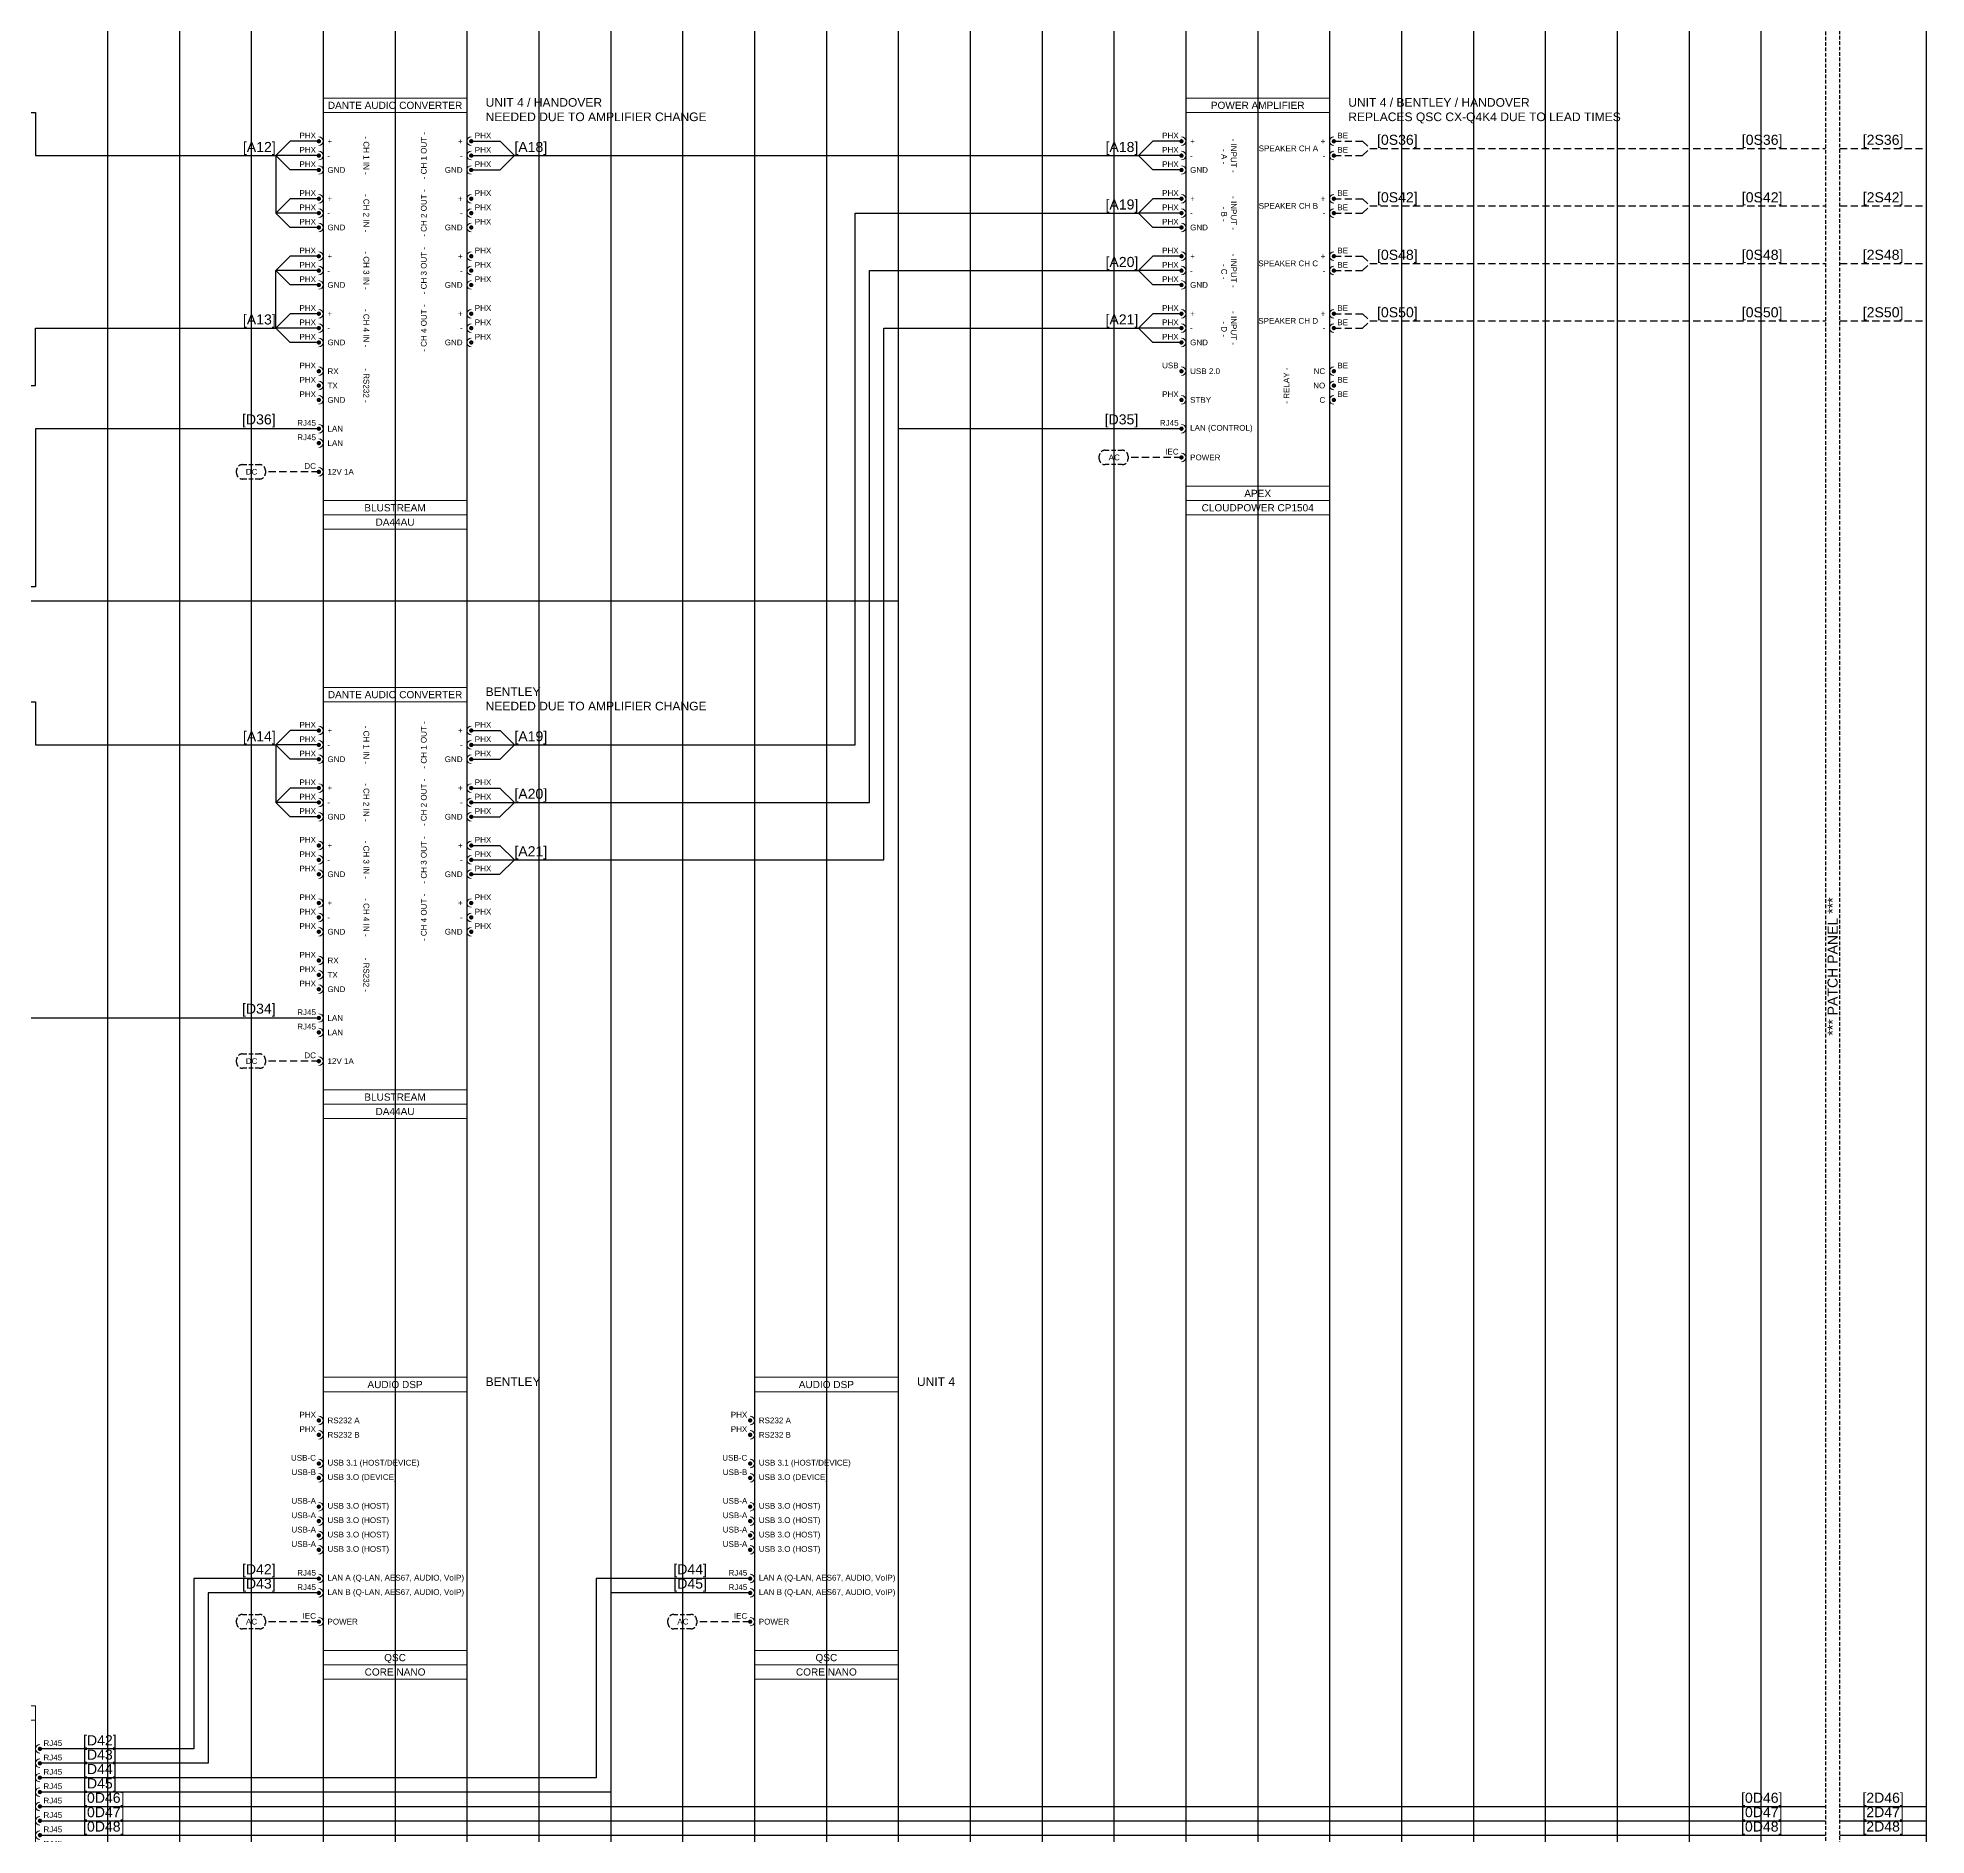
# Model space of a CAD drawing. Header units: millimetres. Extents: x -71336 to -35435, y -26189 to 22712.
# Drawn here: x -46099 to -45442, y -20855 to -20230 of the extents above; entities that cross this region are included whole.
import ezdxf
from ezdxf.enums import TextEntityAlignment as Align
from ezdxf.lldxf.tags import DXFTag

# ---------------------------------------------------------------- set-up
doc = ezdxf.new("R2010")
doc.units = ezdxf.units.MM
doc.linetypes.add('DASHED', pattern=[0.75, 0.5, -0.25])
doc.linetypes.add('DASHED2', pattern=[0.375, 0.25, -0.125])
for name, color, linetype in [('SC - 2 Core Speaker', 211, 'DASHED'), ('SC - 3 Core Flex', 7, 'DASHED'), ('SC - Cat - Green - Data', 84, 'Continuous'), ('SC - Cat - Green - Data - DANTE', 84, 'DANTE'), ('SC - Starquad', 4, 'Continuous'), ('SC - Text', 7, 'Continuous'), ('Text', 7, 'Continuous')]:
    doc.layers.add(name, color=color, linetype=linetype)
doc.layers.add('SC - Equipment', color=7, linetype='Continuous', lineweight=13)
doc.layers.add('SC - Xlines', color=252, linetype='Continuous', plot=False)
doc.styles.add('ARIAL', font='arial.ttf')
doc.styles.get("Standard").update_dxf_attribs({"font": 'arial.ttf', "height": 35})
tags = doc.linetypes.add('DANTE', pattern='A,3.745209,-0.071128,["DANTE",ARIAL,S=0.5,R=0,X=0,Y=-0.25],-2.454793,3.728871', length=10.000001).pattern_tags.tags
tags[6] = DXFTag(74, 10)

# ---------------------------------------------------------------- blocks, each defined once
blk = doc.blocks.new('QSC CORE NANO - SCHEMATIC')
at = {"layer": 'SC - Equipment'}
for p, q in [((-25, 0), (25, 0)), ((-25, -105), (-25, 0)), ((25, 0), (25, -105)), ((25, -5), (-25, -5)), ((25, -95), (-25, -95)), ((25, -95), (-25, -95)), ((25, -100), (-25, -100)), ((25, -100), (-25, -100)), ((25, -100), (-25, -100)), ((25, -105), (-25, -105))]:
    blk.add_line(p, q, dxfattribs=at)
at = {"layer": 'SC - Equipment', "const_width": 0.7}
for points in [[(-26.1, -15, 1), (-26.9, -15, 1)], [(-26.1, -20, 1), (-26.9, -20, 1)], [(-26.1, -30, 1), (-26.9, -30, 1)], [(-26.1, -35, 1), (-26.9, -35, 1)], [(-26.1, -45, 1), (-26.9, -45, 1)], [(-26.1, -50, 1), (-26.9, -50, 1)], [(-26.1, -55, 1), (-26.9, -55, 1)], [(-26.1, -60, 1), (-26.9, -60, 1)], [(-26.1, -70, 1), (-26.9, -70, 1)], [(-26.1, -75, 1), (-26.9, -75, 1)], [(-26.1, -85, 1), (-26.9, -85, 1)]]:
    blk.add_lwpolyline(points, format="xyb", close=True, dxfattribs=at)
at = {"layer": 'SC - Equipment'}
for centre in [(-26.5, -15), (-26.5, -20), (-26.5, -30), (-26.5, -35), (-26.5, -45), (-26.5, -50), (-26.5, -55), (-26.5, -60), (-26.5, -70), (-26.5, -75), (-26.5, -85)]:
    blk.add_arc(centre, 1.5, 270, 90, dxfattribs=at)
at = {"ltscale": 5}
for tag, p in [('DESCRIPTION', (0, -2.5)), ('MAKE', (0, -97.5)), ('MODEL', (0, -102.5))]:
    blk.add_attdef(tag, text='', height=2.5, dxfattribs=at).set_placement(p, align=Align.MIDDLE_CENTER)
at = {"ltscale": 5, "flags": 1}
for tag, p in [('ROOM_TYPE', (45, -5)), ('LOCATION', (45, -10)), ('RACK_EQUIPMENT_(Y/N)', (45, -15)), ('POE(WATT)', (45, -35)), ('IP_(Y/N)', (45, -30)), ('AMP(@240V)', (45, -40)), ('WATT', (45, -45)), ('WEIGHT(KG)', (45, -55)), ('BTU/H', (45, -50)), ('TRANSFORMER_TAPS', (45, -60))]:
    blk.add_attdef(tag, p, '', height=2.5, dxfattribs=at)
blk.add_attdef('BRACKET', text='', height=2.5, dxfattribs=at).set_placement((0, -92.5), align=Align.MIDDLE_CENTER)
at = {"layer": 'SC - Equipment', "ltscale": 5, "char_height": 2}
for s, insert, width, attachment_point in [('PHX', (-27.5, -13), 5.7736, 6), ('PHX', (-27.5, -18), 5.7736, 6), ('RS232 A', (-23.5, -15), 23.5, 4), ('RS232 B', (-23.5, -20), 23.5, 4), ('USB-C', (-27.5, -28), 5.7736, 6), ('USB-B', (-27.5, -33), 5.7736, 6), ('USB 3.1 (HOST/DEVICE)', (-23.5, -30), 32.2205, 4), ('USB 3.O (DEVICE)', (-23.5, -35), 32.2205, 4), ('USB-A', (-27.5, -43), 5.7736, 6), ('USB 3.O (HOST)', (-23.5, -45), 32.2205, 4), ('USB-A', (-27.5, -48), 5.7736, 6), ('USB-A', (-27.5, -53), 5.7736, 6), ('USB 3.O (HOST)', (-23.5, -50), 32.2205, 4), ('USB-A', (-27.5, -58), 5.7736, 6), ('USB 3.O (HOST)', (-23.5, -55), 32.2205, 4), ('USB 3.O (HOST)', (-23.5, -60), 32.2205, 4), ('RJ45', (-27.5, -68), 5.7736, 6), ('RJ45', (-27.5, -73), 5.7736, 6), ('LAN A (Q-LAN, AES67, AUDIO, VoIP)', (-23.5, -70), 47.6216, 4), ('LAN B (Q-LAN, AES67, AUDIO, VoIP)', (-23.5, -75), 58.4393, 4), ('IEC', (-27.5, -83), 5.7736, 6), ('POWER', (-23.5, -85), 23.5, 4)]:
    blk.add_mtext(s, dxfattribs=dict(at, insert=insert, width=width, attachment_point=attachment_point))
blk = doc.blocks.new('BLUSTREAM DA44AU - SCHEMATIC')
at = {"layer": 'SC - Equipment'}
for p, q in [((-25, 0), (25, 0)), ((-25, -150), (-25, 0)), ((25, 0), (25, -150)), ((25, -5), (-25, -5)), ((25, -140), (-25, -140)), ((25, -140), (-25, -140)), ((25, -145), (-25, -145)), ((25, -145), (-25, -145)), ((25, -145), (-25, -145)), ((25, -150), (-25, -150))]:
    blk.add_line(p, q, dxfattribs=at)
at = {"layer": 'SC - Equipment', "const_width": 0.7}
for points in [[(-26.1, -15, 1), (-26.9, -15, 1)], [(-26.1, -20, 1), (-26.9, -20, 1)], [(26.1, -15, -1), (26.9, -15, -1)], [(26.1, -20, -1), (26.9, -20, -1)], [(-26.1, -25, 1), (-26.9, -25, 1)], [(26.1, -25, -1), (26.9, -25, -1)], [(-26.1, -35, 1), (-26.9, -35, 1)], [(-26.1, -40, 1), (-26.9, -40, 1)], [(26.1, -35, -1), (26.9, -35, -1)], [(26.1, -40, -1), (26.9, -40, -1)], [(-26.1, -45, 1), (-26.9, -45, 1)], [(26.1, -45, -1), (26.9, -45, -1)], [(-26.1, -55, 1), (-26.9, -55, 1)], [(26.1, -55, -1), (26.9, -55, -1)], [(-26.1, -60, 1), (-26.9, -60, 1)], [(-26.1, -65, 1), (-26.9, -65, 1)], [(26.1, -60, -1), (26.9, -60, -1)], [(26.1, -65, -1), (26.9, -65, -1)], [(-26.1, -75, 1), (-26.9, -75, 1)], [(26.1, -75, -1), (26.9, -75, -1)], [(-26.1, -80, 1), (-26.9, -80, 1)], [(-26.1, -85, 1), (-26.9, -85, 1)], [(26.1, -80, -1), (26.9, -80, -1)], [(26.1, -85, -1), (26.9, -85, -1)], [(-26.1, -95, 1), (-26.9, -95, 1)], [(-26.1, -100, 1), (-26.9, -100, 1)], [(-26.1, -105, 1), (-26.9, -105, 1)], [(-26.1, -115, 1), (-26.9, -115, 1)], [(-26.1, -120, 1), (-26.9, -120, 1)], [(-26.1, -130, 1), (-26.9, -130, 1)]]:
    blk.add_lwpolyline(points, format="xyb", close=True, dxfattribs=at)
at = {"layer": 'SC - Equipment'}
for centre, start, end in [((-26.5, -15), 270, 90), ((-26.5, -20), 270, 90), ((26.5, -15), 90, 270), ((26.5, -20), 90, 270), ((-26.5, -25), 270, 90), ((26.5, -25), 90, 270), ((-26.5, -35), 270, 90), ((-26.5, -40), 270, 90), ((26.5, -35), 90, 270), ((26.5, -40), 90, 270), ((-26.5, -45), 270, 90), ((26.5, -45), 90, 270), ((-26.5, -55), 270, 90), ((-26.5, -60), 270, 90), ((26.5, -55), 90, 270), ((26.5, -60), 90, 270), ((-26.5, -65), 270, 90), ((26.5, -65), 90, 270), ((-26.5, -75), 270, 90), ((-26.5, -80), 270, 90), ((26.5, -75), 90, 270), ((26.5, -80), 90, 270), ((-26.5, -85), 270, 90), ((26.5, -85), 90, 270), ((-26.5, -95), 270, 90), ((-26.5, -100), 270, 90), ((-26.5, -105), 270, 90), ((-26.5, -115), 270, 90), ((-26.5, -120), 270, 90), ((-26.5, -130), 270, 90)]:
    blk.add_arc(centre, 1.5, start, end, dxfattribs=at)
at = {"ltscale": 5}
for tag, p in [('DESCRIPTION', (0, -2.5)), ('MAKE', (0, -142.5)), ('MODEL', (0, -147.5))]:
    blk.add_attdef(tag, text='', height=2.5, dxfattribs=at).set_placement(p, align=Align.MIDDLE_CENTER)
at = {"ltscale": 5, "flags": 1}
for tag, p in [('ROOM_TYPE', (45, -5)), ('LOCATION', (45, -10)), ('RACK_EQUIPMENT_(Y/N)', (45, -15)), ('POE(WATT)', (45, -35)), ('IP_(Y/N)', (45, -30)), ('AMP(@240V)', (45, -40)), ('WATT', (45, -45)), ('WEIGHT(KG)', (45, -55)), ('BTU/H', (45, -50)), ('TRANSFORMER_TAPS', (45, -60))]:
    blk.add_attdef(tag, p, '', height=2.5, dxfattribs=at)
blk.add_attdef('BRACKET', text='', height=2.5, dxfattribs=at).set_placement((0, -137.5), align=Align.MIDDLE_CENTER)
at = {"layer": 'SC - Equipment', "ltscale": 5, "char_height": 2}
for s, insert, width, attachment_point in [('PHX', (-27.5, -13), 5.7736, 6), ('PHX', (27.72, -13), 7.1748, 4), ('PHX', (-27.5, -18), 5.7736, 6), ('+', (-23.5, -15), 23.5, 4), ('+', (23.5, -15), 23.5, 6), ('PHX', (27.72, -18), 7.1748, 4), ('PHX', (-27.5, -23), 5.7736, 6), ('-', (-23.5, -20), 23.5, 4), ('GND', (-23.5, -25), 23.5, 4), ('GND', (23.5, -25), 23.5, 6), ('-', (23.5, -20), 23.5, 6), ('PHX', (27.72, -23), 7.1748, 4), ('PHX', (-27.5, -33), 5.7736, 6), ('PHX', (27.72, -33), 7.1748, 4), ('PHX', (-27.5, -38), 5.7736, 6), ('+', (-23.5, -35), 23.5, 4), ('+', (23.5, -35), 23.5, 6), ('PHX', (27.72, -38), 7.1748, 4), ('PHX', (-27.5, -43), 5.7736, 6), ('-', (-23.5, -40), 23.5, 4), ('GND', (-23.5, -45), 23.5, 4), ('GND', (23.5, -45), 23.5, 6), ('-', (23.5, -40), 23.5, 6), ('PHX', (27.72, -43), 7.1748, 4), ('PHX', (-27.5, -53), 5.7736, 6), ('PHX', (27.72, -53), 7.1748, 4), ('PHX', (-27.5, -58), 5.7736, 6), ('+', (-23.5, -55), 23.5, 4), ('+', (23.5, -55), 23.5, 6), ('PHX', (27.72, -58), 7.1748, 4), ('PHX', (-27.5, -63), 5.7736, 6), ('-', (-23.5, -60), 23.5, 4), ('GND', (-23.5, -65), 23.5, 4), ('GND', (23.5, -65), 23.5, 6), ('-', (23.5, -60), 23.5, 6), ('PHX', (27.72, -63), 7.1748, 4), ('PHX', (-27.5, -73), 5.7736, 6), ('PHX', (27.72, -73), 7.1748, 4), ('PHX', (-27.5, -78), 5.7736, 6), ('+', (-23.5, -75), 23.5, 4), ('+', (23.5, -75), 23.5, 6), ('PHX', (27.72, -78), 7.1748, 4), ('PHX', (-27.5, -83), 5.7736, 6), ('-', (-23.5, -80), 23.5, 4), ('GND', (-23.5, -85), 23.5, 4), ('GND', (23.5, -85), 23.5, 6), ('-', (23.5, -80), 23.5, 6), ('PHX', (27.72, -83), 7.1748, 4), ('PHX', (-27.5, -93), 5.7736, 6), ('PHX', (-27.5, -98), 5.7736, 6), ('RX', (-23.5, -95), 23.5, 4), ('PHX', (-27.5, -103), 5.7736, 6), ('TX', (-23.5, -100), 23.5, 4), ('GND', (-23.5, -105), 23.5, 4), ('RJ45', (-27.5, -113), 5.7736, 6), ('RJ45', (-27.5, -118), 5.7736, 6), ('LAN', (-23.5, -115), 47.6216, 4), ('LAN', (-23.5, -120), 47.6216, 4), ('DC', (-27.5, -128), 5.7736, 6), ('12V 1A', (-23.5, -130), 23.5, 4)]:
    blk.add_mtext(s, dxfattribs=dict(at, insert=insert, width=width, attachment_point=attachment_point))
at = {"layer": 'SC - Equipment', "ltscale": 5, "char_height": 2, "attachment_point": 5}
for s, insert, width, rotation in [('- CH 1 OUT -', (10, -20), 24.8632, 90), ('- CH 1 IN -', (-10, -19.99), 15.9114, 270), ('- CH 2 OUT -', (10, -40), 24.8632, 90), ('- CH 2 IN -', (-10, -39.99), 15.9114, 270), ('- CH 3 OUT -', (10, -60), 24.8632, 90), ('- CH 3 IN -', (-10, -59.99), 15.9114, 270), ('- CH 4 OUT -', (10, -80), 24.8632, 90), ('- CH 4 IN -', (-10, -79.99), 15.9114, 270), ('- RS232 -', (-10, -99.99), 15.9114, 270)]:
    blk.add_mtext(s, dxfattribs=dict(at, insert=insert, width=width, rotation=rotation))
blk = doc.blocks.new('APEX CLOUDPOWER CP1504 - SCHEMATIC')
at = {"layer": 'SC - Equipment'}
for p, q in [((-25, 0), (25, 0)), ((-25, -145), (-25, 0)), ((25, 0), (25, -145)), ((25, -5), (-25, -5)), ((25, -135), (-25, -135)), ((25, -135), (-25, -135)), ((25, -140), (-25, -140)), ((25, -140), (-25, -140)), ((25, -140), (-25, -140)), ((25, -145), (-25, -145))]:
    blk.add_line(p, q, dxfattribs=at)
at = {"layer": 'SC - Equipment', "const_width": 0.7}
for points in [[(-26.1, -15, 1), (-26.9, -15, 1)], [(-26.1, -20, 1), (-26.9, -20, 1)], [(26.1, -15, -1), (26.9, -15, -1)], [(26.1, -20, -1), (26.9, -20, -1)], [(-26.1, -25, 1), (-26.9, -25, 1)], [(-26.1, -35, 1), (-26.9, -35, 1)], [(-26.1, -40, 1), (-26.9, -40, 1)], [(26.1, -35, -1), (26.9, -35, -1)], [(26.1, -40, -1), (26.9, -40, -1)], [(-26.1, -45, 1), (-26.9, -45, 1)], [(-26.1, -55, 1), (-26.9, -55, 1)], [(26.1, -55, -1), (26.9, -55, -1)], [(-26.1, -60, 1), (-26.9, -60, 1)], [(-26.1, -65, 1), (-26.9, -65, 1)], [(26.1, -60, -1), (26.9, -60, -1)], [(-26.1, -75, 1), (-26.9, -75, 1)], [(26.1, -75, -1), (26.9, -75, -1)], [(-26.1, -80, 1), (-26.9, -80, 1)], [(-26.1, -85, 1), (-26.9, -85, 1)], [(26.1, -80, -1), (26.9, -80, -1)], [(-26.1, -95, 1), (-26.9, -95, 1)], [(26.1, -95, -1), (26.9, -95, -1)], [(-26.1, -105, 1), (-26.9, -105, 1)], [(26.1, -100, -1), (26.9, -100, -1)], [(26.1, -105, -1), (26.9, -105, -1)], [(-26.1, -115, 1), (-26.9, -115, 1)], [(-26.1, -125, 1), (-26.9, -125, 1)]]:
    blk.add_lwpolyline(points, format="xyb", close=True, dxfattribs=at)
at = {"layer": 'SC - Equipment'}
for centre, start, end in [((-26.5, -15), 270, 90), ((-26.5, -20), 270, 90), ((26.5, -15), 90, 270), ((26.5, -20), 90, 270), ((-26.5, -25), 270, 90), ((-26.5, -35), 270, 90), ((-26.5, -40), 270, 90), ((26.5, -35), 90, 270), ((26.5, -40), 90, 270), ((-26.5, -45), 270, 90), ((-26.5, -55), 270, 90), ((-26.5, -60), 270, 90), ((26.5, -55), 90, 270), ((26.5, -60), 90, 270), ((-26.5, -65), 270, 90), ((-26.5, -75), 270, 90), ((-26.5, -80), 270, 90), ((26.5, -75), 90, 270), ((26.5, -80), 90, 270), ((-26.5, -85), 270, 90), ((-26.5, -95), 270, 90), ((26.5, -95), 90, 270), ((26.5, -100), 90, 270), ((-26.5, -105), 270, 90), ((26.5, -105), 90, 270), ((-26.5, -115), 270, 90), ((-26.5, -125), 270, 90)]:
    blk.add_arc(centre, 1.5, start, end, dxfattribs=at)
at = {"ltscale": 5}
for tag, p in [('DESCRIPTION', (0, -2.5)), ('MAKE', (0, -137.5)), ('MODEL', (0, -142.5))]:
    blk.add_attdef(tag, text='', height=2.5, dxfattribs=at).set_placement(p, align=Align.MIDDLE_CENTER)
at = {"ltscale": 5, "flags": 1}
for tag, p in [('ROOM_TYPE', (45, -5)), ('LOCATION', (45, -10)), ('RACK_EQUIPMENT_(Y/N)', (45, -15)), ('POE(WATT)', (45, -35)), ('IP_(Y/N)', (45, -30)), ('AMP(@240V)', (45, -40)), ('WATT', (45, -45)), ('WEIGHT(KG)', (45, -55)), ('BTU/H', (45, -50)), ('TRANSFORMER_TAPS', (45, -60))]:
    blk.add_attdef(tag, p, '', height=2.5, dxfattribs=at)
blk.add_attdef('BRACKET', text='', height=2.5, dxfattribs=at).set_placement((0, -132.5), align=Align.MIDDLE_CENTER)
at = {"layer": 'SC - Equipment', "ltscale": 5, "char_height": 2}
for s, insert, width, attachment_point in [('PHX', (-27.5, -13), 5.7736, 6), ('BE', (27.7, -13), 3.7458, 4), ('PHX', (-27.5, -18), 5.7736, 6), ('+', (-23.5, -15), 23.5, 4), ('SPEAKER CH A', (21, -17.5), 23.5, 6), ('+', (23.5, -15), 23.5, 6), ('BE', (27.7, -18), 3.7458, 4), ('PHX', (-27.5, -23), 5.7736, 6), ('-', (-23.5, -20), 23.5, 4), ('GND', (-23.5, -25), 23.5, 4), ('-', (23.5, -20), 23.5, 6), ('PHX', (-27.5, -33), 5.7736, 6), ('BE', (27.7, -33), 3.7458, 4), ('PHX', (-27.5, -38), 5.7736, 6), ('+', (-23.5, -35), 23.5, 4), ('SPEAKER CH B', (21, -37.5), 23.5, 6), ('+', (23.5, -35), 23.5, 6), ('BE', (27.7, -38), 3.7458, 4), ('PHX', (-27.5, -43), 5.7736, 6), ('-', (-23.5, -40), 23.5, 4), ('GND', (-23.5, -45), 23.5, 4), ('-', (23.5, -40), 23.5, 6), ('PHX', (-27.5, -53), 5.7736, 6), ('BE', (27.7, -53), 3.7458, 4), ('PHX', (-27.5, -58), 5.7736, 6), ('+', (-23.5, -55), 23.5, 4), ('SPEAKER CH C', (21, -57.5), 23.5, 6), ('+', (23.5, -55), 23.5, 6), ('BE', (27.7, -58), 3.7458, 4), ('PHX', (-27.5, -63), 5.7736, 6), ('-', (-23.5, -60), 23.5, 4), ('GND', (-23.5, -65), 23.5, 4), ('-', (23.5, -60), 23.5, 6), ('PHX', (-27.5, -73), 5.7736, 6), ('BE', (27.7, -73), 3.7458, 4), ('PHX', (-27.5, -78), 5.7736, 6), ('+', (-23.5, -75), 23.5, 4), ('SPEAKER CH D', (21, -77.5), 23.5, 6), ('+', (23.5, -75), 23.5, 6), ('BE', (27.7, -78), 3.7458, 4), ('PHX', (-27.5, -83), 5.7736, 6), ('-', (-23.5, -80), 23.5, 4), ('GND', (-23.5, -85), 23.5, 4), ('-', (23.5, -80), 23.5, 6), ('USB', (-27.5, -93), 5.7736, 6), ('USB 2.0', (-23.5, -95), 23.5, 4), ('NC', (23.5, -95), 23.5, 6), ('BE', (27.7, -93), 3.7458, 4), ('BE', (27.7, -98), 3.7458, 4), ('PHX', (-27.5, -103), 5.7736, 6), ('STBY', (-23.5, -105), 23.5, 4), ('NO', (23.5, -100), 23.5, 6), ('C', (23.5, -105), 23.5, 6), ('BE', (27.7, -103), 3.7458, 4), ('RJ45', (-27.5, -113), 5.7736, 6), ('LAN (CONTROL)', (-23.5, -115), 23.5, 4), ('IEC', (-27.5, -123), 5.7736, 6), ('POWER', (-23.5, -125), 23.5, 4)]:
    blk.add_mtext(s, dxfattribs=dict(at, insert=insert, width=width, attachment_point=attachment_point))
at = {"layer": 'SC - Equipment', "ltscale": 5, "char_height": 2, "width": 24.882, "attachment_point": 5}
for s, insert, rotation in [('- INPUT -\\P - A -', (-10, -19.99), 270), ('- INPUT -\\P - B -', (-10, -39.99), 270), ('- INPUT -\\P - C -', (-10, -59.99), 270), ('- INPUT -\\P - D -', (-10, -79.99), 270), ('- RELAY -', (10, -100), 90)]:
    blk.add_mtext(s, dxfattribs=dict(at, insert=insert, rotation=rotation))
blk = doc.blocks.new('NETGEAR GSM4230P - SCHEMATIC')
at = {"layer": 'SC - Equipment'}
for p, q in [((-25, 0), (25, 0)), ((-25, -165), (-25, 0)), ((25, 0), (25, -165)), ((25, -5), (-25, -5)), ((25, -155), (-25, -155)), ((25, -155), (-25, -155)), ((25, -160), (-25, -160)), ((25, -160), (-25, -160)), ((25, -160), (-25, -160)), ((25, -165), (-25, -165))]:
    blk.add_line(p, q, dxfattribs=at)
at = {"layer": 'SC - Equipment', "const_width": 0.7}
for points in [[(-26.1, -15, 1), (-26.9, -15, 1)], [(-26.1, -20, 1), (-26.9, -20, 1)], [(26.1, -15, -1), (26.9, -15, -1)], [(26.1, -20, -1), (26.9, -20, -1)], [(-26.1, -25, 1), (-26.9, -25, 1)], [(26.1, -25, -1), (26.9, -25, -1)], [(-26.1, -30, 1), (-26.9, -30, 1)], [(26.1, -30, -1), (26.9, -30, -1)], [(-26.1, -35, 1), (-26.9, -35, 1)], [(-26.1, -40, 1), (-26.9, -40, 1)], [(26.1, -35, -1), (26.9, -35, -1)], [(26.1, -40, -1), (26.9, -40, -1)], [(-26.1, -45, 1), (-26.9, -45, 1)], [(26.1, -45, -1), (26.9, -45, -1)], [(-26.1, -50, 1), (-26.9, -50, 1)], [(26.1, -50, -1), (26.9, -50, -1)], [(-26.1, -55, 1), (-26.9, -55, 1)], [(26.1, -55, -1), (26.9, -55, -1)], [(-26.1, -60, 1), (-26.9, -60, 1)], [(-26.1, -65, 1), (-26.9, -65, 1)], [(26.1, -60, -1), (26.9, -60, -1)], [(26.1, -65, -1), (26.9, -65, -1)], [(-26.1, -70, 1), (-26.9, -70, 1)], [(26.1, -70, -1), (26.9, -70, -1)], [(26.1, -75, -1), (26.9, -75, -1)], [(-26.1, -85, 1), (-26.9, -85, 1)], [(26.1, -80, -1), (26.9, -80, -1)], [(-26.1, -90, 1), (-26.9, -90, 1)], [(-26.1, -95, 1), (-26.9, -95, 1)], [(-26.1, -100, 1), (-26.9, -100, 1)], [(-26.1, -110, 1), (-26.9, -110, 1)], [(-26.1, -115, 1), (-26.9, -115, 1)], [(-26.1, -125, 1), (-26.9, -125, 1)], [(-26.1, -130, 1), (-26.9, -130, 1)], [(-26.1, -135, 1), (-26.9, -135, 1)], [(-26.1, -145, 1), (-26.9, -145, 1)]]:
    blk.add_lwpolyline(points, format="xyb", close=True, dxfattribs=at)
at = {"layer": 'SC - Equipment'}
for centre, start, end in [((-26.5, -15), 270, 90), ((-26.5, -20), 270, 90), ((26.5, -15), 90, 270), ((26.5, -20), 90, 270), ((-26.5, -25), 270, 90), ((26.5, -25), 90, 270), ((-26.5, -30), 270, 90), ((26.5, -30), 90, 270), ((-26.5, -35), 270, 90), ((-26.5, -40), 270, 90), ((26.5, -35), 90, 270), ((26.5, -40), 90, 270), ((-26.5, -45), 270, 90), ((26.5, -45), 90, 270), ((-26.5, -50), 270, 90), ((26.5, -50), 90, 270), ((-26.5, -55), 270, 90), ((-26.5, -60), 270, 90), ((26.5, -55), 90, 270), ((26.5, -60), 90, 270), ((-26.5, -65), 270, 90), ((26.5, -65), 90, 270), ((-26.5, -70), 270, 90), ((26.5, -70), 90, 270), ((26.5, -75), 90, 270), ((26.5, -80), 90, 270), ((-26.5, -85), 270, 90), ((-26.5, -90), 270, 90), ((-26.5, -95), 270, 90), ((-26.5, -100), 270, 90), ((-26.5, -110), 270, 90), ((-26.5, -115), 270, 90), ((-26.5, -125), 270, 90), ((-26.5, -130), 270, 90), ((-26.5, -135), 270, 90), ((-26.5, -145), 270, 90)]:
    blk.add_arc(centre, 1.5, start, end, dxfattribs=at)
at = {"ltscale": 5}
for tag, p in [('DESCRIPTION', (0, -2.5)), ('MAKE', (0, -157.5)), ('MODEL', (0, -162.5))]:
    blk.add_attdef(tag, text='', height=2.5, dxfattribs=at).set_placement(p, align=Align.MIDDLE_CENTER)
at = {"ltscale": 5, "flags": 1}
for tag, p in [('ROOM_TYPE', (45, -5)), ('LOCATION', (45, -10)), ('RACK_EQUIPMENT_(Y/N)', (45, -15)), ('POE(WATT)', (45, -35)), ('IP_(Y/N)', (45, -30)), ('AMP(@240V)', (45, -40)), ('WATT', (45, -45)), ('WEIGHT(KG)', (45, -55)), ('BTU/H', (45, -50)), ('TRANSFORMER_TAPS', (45, -60))]:
    blk.add_attdef(tag, p, '', height=2.5, dxfattribs=at)
blk.add_attdef('BRACKET', text='', height=2.5, dxfattribs=at).set_placement((0, -152.5), align=Align.MIDDLE_CENTER)
at = {"layer": 'SC - Equipment', "ltscale": 5, "char_height": 2}
for s, insert, width, attachment_point in [('RJ45', (-27.5, -13), 5.7736, 6), ('RJ45', (27.72, -13), 7.1748, 4), ('RJ45', (-27.5, -18), 5.7736, 6), ('PORT 1(POE+)', (-23.5, -15), 23.5, 4), ('PORT 2(POE+)', (-23.5, -20), 23.5, 4), ('PORT 13(POE+)', (23.5, -15), 23.5, 6), ('PORT 14(POE+)', (23.5, -20), 23.5, 6), ('RJ45', (27.72, -18), 7.1748, 4), ('RJ45', (-27.5, -23), 5.7736, 6), ('PORT 3(POE+)', (-23.5, -25), 23.5, 4), ('PORT 15(POE+)', (23.5, -25), 23.5, 6), ('RJ45', (27.72, -23), 7.1748, 4), ('RJ45', (-27.5, -28), 5.7736, 6), ('RJ45', (-27.5, -33), 5.7736, 6), ('PORT 4(POE+)', (-23.5, -30), 23.5, 4), ('PORT 16(POE+)', (23.5, -30), 23.5, 6), ('RJ45', (27.72, -28), 7.1748, 4), ('RJ45', (27.72, -33), 7.1748, 4), ('RJ45', (-27.5, -38), 5.7736, 6), ('PORT 5(POE+)', (-23.5, -35), 23.5, 4), ('PORT 6(POE+)', (-23.5, -40), 23.5, 4), ('PORT 17(POE+)', (23.5, -35), 23.5, 6), ('PORT 18(POE+)', (23.5, -40), 23.5, 6), ('RJ45', (27.72, -38), 7.1748, 4), ('RJ45', (-27.5, -43), 5.7736, 6), ('PORT 7(POE+)', (-23.5, -45), 23.5, 4), ('PORT 19(POE+)', (23.5, -45), 23.5, 6), ('RJ45', (27.72, -43), 7.1748, 4), ('RJ45', (-27.5, -48), 5.7736, 6), ('RJ45', (-27.5, -53), 5.7736, 6), ('PORT 8(POE+)', (-23.5, -50), 23.5, 4), ('PORT 20(POE+)', (23.5, -50), 23.5, 6), ('RJ45', (27.72, -48), 7.1748, 4), ('RJ45', (27.72, -53), 7.1748, 4), ('RJ45', (-27.5, -58), 5.7736, 6), ('PORT 9(POE+)', (-23.5, -55), 23.5, 4), ('PORT 10(POE+)', (-23.5, -60), 23.5, 4), ('PORT 21(POE+)', (23.5, -55), 23.5, 6), ('PORT 22(POE+)', (23.5, -60), 23.5, 6), ('RJ45', (27.72, -58), 7.1748, 4), ('RJ45', (-27.5, -63), 5.7736, 6), ('PORT 11(POE+)', (-23.5, -65), 23.5, 4), ('PORT 23(POE+)', (23.5, -65), 23.5, 6), ('RJ45', (27.72, -63), 7.1748, 4), ('RJ45', (-27.5, -68), 5.7736, 6), ('PORT 12(POE+)', (-23.5, -70), 23.5, 4), ('PORT 24(POE+)', (23.5, -70), 23.5, 6), ('RJ45', (27.72, -68), 7.1748, 4), ('RJ45', (27.72, -73), 7.1748, 4), ('PORT 25', (23.5, -75), 23.5, 6), ('RJ45', (27.72, -78), 7.1748, 4), ('SFP', (-27.5, -83), 5.7736, 6), ('PORT 27', (-23.5, -85), 23.5, 4), ('PORT 26', (23.5, -80), 23.5, 6), ('SFP', (-27.5, -88), 5.7736, 6), ('PORT 28', (-23.5, -90), 23.5, 4), ('SFP', (-27.5, -93), 5.7736, 6), ('SFP', (-27.5, -98), 5.7736, 6), ('PORT 29', (-23.5, -95), 23.5, 4), ('PORT 30', (-23.5, -100), 23.5, 4), ('RJ45', (-27.5, -108), 5.7736, 6), ('CONTROL', (-23.5, -110), 23.5, 4), ('RJ45', (-27.5, -113), 5.7736, 6), ('COM', (-23.5, -115), 23.5, 4), ('USB-A', (-27.5, -123), 5.7736, 6), ('USB(FRONT)', (-23.5, -125), 23.5, 4), ('USB-C', (-27.5, -128), 5.7736, 6), ('USB(FRONT)', (-23.5, -130), 23.5, 4), ('USB-C', (-27.5, -133), 5.7736, 6), ('USB(REAR)', (-23.5, -135), 23.5, 4), ('IEC', (-27.5, -143), 5.7736, 6), ('POWER', (-23.5, -145), 23.5, 4)]:
    blk.add_mtext(s, dxfattribs=dict(at, insert=insert, width=width, attachment_point=attachment_point))

msp = doc.modelspace()

# ---------------------------------------------------------------- linework, layer by layer
at = {"linetype": 'DASHED2', "ltscale": 5}
msp.add_lwpolyline([(-45472.113, -21248.551), (-45472.113, -19854.507), (-45477.113, -19854.507), (-45477.113, -21248.551), (-45472.113, -21248.551)], dxfattribs=at)
at = {"layer": 'SC - 2 Core Speaker', "color": 1, "ltscale": 5}
for points in [[(-45648.113, -20265.819), (-45638.113, -20265.819), (-45635.613, -20268.319)], [(-45648.113, -20285.819), (-45638.113, -20285.819), (-45635.613, -20288.319)], [(-45648.113, -20305.819), (-45638.113, -20305.819), (-45635.613, -20308.319)], [(-45648.113, -20325.819), (-45638.113, -20325.819), (-45635.613, -20328.319)]]:
    msp.add_lwpolyline(points, dxfattribs=at)
at = {"layer": 'SC - 2 Core Speaker', "color": 7, "ltscale": 5}
for points in [[(-45648.113, -20270.819), (-45638.113, -20270.819), (-45635.613, -20268.319)], [(-45648.113, -20290.819), (-45638.113, -20290.819), (-45635.613, -20288.319)], [(-45648.113, -20310.819), (-45638.113, -20310.819), (-45635.613, -20308.319)], [(-45648.113, -20330.819), (-45638.113, -20330.819), (-45635.613, -20328.319)]]:
    msp.add_lwpolyline(points, dxfattribs=at)
at = {"layer": 'SC - 2 Core Speaker', "ltscale": 5}
for points in [[(-45635.613, -20268.319), (-45477.113, -20268.319)], [(-45472.113, -20268.319), (-45442.116, -20268.319)], [(-45635.613, -20288.319), (-45477.113, -20288.319)], [(-45472.113, -20288.319), (-45442.113, -20288.319)], [(-45635.613, -20308.319), (-45477.113, -20308.319)], [(-45472.113, -20308.319), (-45442.113, -20308.319)], [(-45635.613, -20328.319), (-45477.113, -20328.319)], [(-45472.113, -20328.319), (-45442.113, -20328.319)]]:
    msp.add_lwpolyline(points, dxfattribs=at)
at = {"layer": 'SC - 3 Core Flex', "ltscale": 3}
for points in [[(-46027.711, -20378.319), (-46021.711, -20378.319, -0.4142136), (-46019.711, -20380.319), (-46019.711, -20381.319, -0.4142136), (-46021.711, -20383.319), (-46027.711, -20383.319, -0.4142136), (-46029.711, -20381.319), (-46029.711, -20380.319, -0.4142136)], [(-45727.711, -20373.319), (-45721.711, -20373.319, -0.4142136), (-45719.711, -20375.319), (-45719.711, -20376.319, -0.4142136), (-45721.711, -20378.319), (-45727.711, -20378.319, -0.4142136), (-45729.711, -20376.319), (-45729.711, -20375.319, -0.4142136)], [(-46027.711, -20583.319), (-46021.711, -20583.319, -0.4142136), (-46019.711, -20585.319), (-46019.711, -20586.319, -0.4142136), (-46021.711, -20588.319), (-46027.711, -20588.319, -0.4142136), (-46029.711, -20586.319), (-46029.711, -20585.319, -0.4142136)], [(-46027.711, -20778.319), (-46021.711, -20778.319, -0.4142136), (-46019.711, -20780.319), (-46019.711, -20781.319, -0.4142136), (-46021.711, -20783.319), (-46027.711, -20783.319, -0.4142136), (-46029.711, -20781.319), (-46029.711, -20780.319, -0.4142136)], [(-45877.711, -20778.319), (-45871.711, -20778.319, -0.4142136), (-45869.711, -20780.319), (-45869.711, -20781.319, -0.4142136), (-45871.711, -20783.319), (-45877.711, -20783.319, -0.4142136), (-45879.711, -20781.319), (-45879.711, -20780.319, -0.4142136)]]:
    msp.add_lwpolyline(points, format="xyb", close=True, dxfattribs=at)
at = {"layer": 'SC - 3 Core Flex', "ltscale": 5}
for points in [[(-45701.113, -20375.819), (-45719.711, -20375.819)], [(-46001.113, -20380.819), (-46019.711, -20380.819)], [(-46001.113, -20585.819), (-46019.711, -20585.819)], [(-46001.113, -20780.819), (-46019.711, -20780.819)], [(-45851.113, -20780.819), (-45869.711, -20780.819)]]:
    msp.add_lwpolyline(points, dxfattribs=at)
at = {"layer": 'SC - Cat - Green - Data', "ltscale": 5}
msp.add_lwpolyline([(-45701.113, -20365.819), (-45799.614, -20365.819), (-45799.614, -20425.819), (-46599.613, -20425.819), (-46599.613, -20850.085), (-46151.113, -20850.085)], dxfattribs=at)
at = {"layer": 'SC - Cat - Green - Data - DANTE', "ltscale": 5}
for points in [[(-46001.113, -20365.819), (-46099.614, -20365.819), (-46099.614, -20420.819), (-46604.613, -20420.819), (-46604.613, -20855.085), (-46151.113, -20855.085)], [(-46001.113, -20570.819), (-46594.613, -20570.819), (-46594.613, -20845.085), (-46151.113, -20845.085)], [(-45851.113, -20765.819), (-45904.614, -20765.819), (-45904.614, -20835.085), (-46098.113, -20835.085)], [(-46001.113, -20765.819), (-46044.614, -20765.819), (-46044.614, -20825.085), (-46098.113, -20825.085)], [(-45851.113, -20770.819), (-45899.614, -20770.819), (-45899.614, -20840.085), (-46098.113, -20840.085)], [(-46001.113, -20770.819), (-46039.614, -20770.819), (-46039.614, -20830.085), (-46098.113, -20830.085)], [(-46098.113, -20845.085), (-45477.113, -20845.085)], [(-45472.113, -20845.085), (-45442.116, -20845.085)], [(-46098.113, -20850.085), (-45477.113, -20850.085)], [(-45472.113, -20850.085), (-45442.116, -20850.085)], [(-46098.113, -20855.085), (-45477.113, -20855.085)], [(-45472.113, -20855.085), (-45442.116, -20855.085)]]:
    msp.add_lwpolyline(points, dxfattribs=at)
at = {"layer": 'SC - Starquad', "ltscale": 5}
for points in [[(-46248.113, -20255.819), (-46099.614, -20255.819), (-46099.614, -20270.819), (-46016.113, -20270.819), (-46016.113, -20290.819)], [(-45933.113, -20270.819), (-45716.113, -20270.819)], [(-45933.113, -20475.819), (-45814.614, -20475.819), (-45814.614, -20290.819), (-45716.113, -20290.819)], [(-46248.113, -20350.819), (-46099.614, -20350.819), (-46099.614, -20330.819), (-46016.113, -20330.819), (-46016.113, -20310.819)], [(-45933.116, -20495.819), (-45809.614, -20495.819), (-45809.614, -20310.819), (-45716.116, -20310.819)], [(-45933.116, -20515.819), (-45804.614, -20515.819), (-45804.614, -20330.819), (-45716.116, -20330.819)], [(-46248.113, -20460.819), (-46099.614, -20460.819), (-46099.614, -20475.819), (-46016.113, -20475.819), (-46016.113, -20495.819)]]:
    msp.add_lwpolyline(points, dxfattribs=at)
at = {"layer": 'SC - Starquad', "color": 1, "ltscale": 5}
for points in [[(-46001.113, -20265.819), (-46011.113, -20265.819), (-46016.113, -20270.819)], [(-45948.113, -20265.819), (-45938.113, -20265.819), (-45933.113, -20270.819)], [(-45701.113, -20265.819), (-45711.113, -20265.819), (-45716.113, -20270.819)], [(-45701.113, -20285.819), (-45711.113, -20285.819), (-45716.113, -20290.819)], [(-46001.113, -20305.819), (-46011.113, -20305.819), (-46016.113, -20310.819)], [(-45701.113, -20305.819), (-45711.113, -20305.819), (-45716.113, -20310.819)], [(-45701.113, -20325.819), (-45711.113, -20325.819), (-45716.113, -20330.819)], [(-46001.113, -20470.819), (-46011.113, -20470.819), (-46016.113, -20475.819)], [(-45948.113, -20470.819), (-45938.113, -20470.819), (-45933.113, -20475.819)], [(-45948.116, -20490.819), (-45938.116, -20490.819), (-45933.116, -20495.819)], [(-45948.116, -20510.819), (-45938.116, -20510.819), (-45933.116, -20515.819)]]:
    msp.add_lwpolyline(points, dxfattribs=at)
at = {"layer": 'SC - Starquad', "color": 250, "ltscale": 5}
for points in [[(-46001.113, -20270.819), (-46016.113, -20270.819)], [(-46001.113, -20275.819), (-46011.113, -20275.819), (-46016.113, -20270.819)], [(-45948.113, -20275.819), (-45938.113, -20275.819), (-45933.113, -20270.819)], [(-45701.113, -20275.819), (-45711.113, -20275.819), (-45716.113, -20270.819)], [(-46001.113, -20295.819), (-46011.113, -20295.819), (-46016.113, -20290.819)], [(-46001.113, -20290.819), (-46016.113, -20290.819)], [(-45701.113, -20295.819), (-45711.113, -20295.819), (-45716.113, -20290.819)], [(-46001.113, -20310.819), (-46016.113, -20310.819)], [(-46001.113, -20315.819), (-46011.113, -20315.819), (-46016.113, -20310.819)], [(-45701.113, -20315.819), (-45711.113, -20315.819), (-45716.113, -20310.819)], [(-46001.113, -20335.819), (-46011.113, -20335.819), (-46016.113, -20330.819)], [(-46001.113, -20330.819), (-46016.113, -20330.819)], [(-45701.113, -20335.819), (-45711.113, -20335.819), (-45716.113, -20330.819)], [(-46001.113, -20475.819), (-46016.113, -20475.819)], [(-46001.113, -20480.819), (-46011.113, -20480.819), (-46016.113, -20475.819)], [(-45948.113, -20480.819), (-45938.113, -20480.819), (-45933.113, -20475.819)], [(-46001.113, -20500.819), (-46011.113, -20500.819), (-46016.113, -20495.819)], [(-46001.113, -20495.819), (-46016.113, -20495.819)], [(-45948.116, -20500.819), (-45938.116, -20500.819), (-45933.116, -20495.819)], [(-45948.116, -20520.819), (-45938.116, -20520.819), (-45933.116, -20515.819)]]:
    msp.add_lwpolyline(points, dxfattribs=at)
at = {"layer": 'SC - Starquad', "color": 7, "ltscale": 5}
for points in [[(-45948.113, -20270.819), (-45933.113, -20270.819)], [(-45701.113, -20270.819), (-45716.113, -20270.819)], [(-46001.113, -20285.819), (-46011.113, -20285.819), (-46016.113, -20290.819)], [(-45701.113, -20290.819), (-45716.113, -20290.819)], [(-45701.113, -20310.819), (-45716.113, -20310.819)], [(-46001.113, -20325.819), (-46011.113, -20325.819), (-46016.113, -20330.819)], [(-45701.113, -20330.819), (-45716.113, -20330.819)], [(-45948.113, -20475.819), (-45933.113, -20475.819)], [(-46001.113, -20490.819), (-46011.113, -20490.819), (-46016.113, -20495.819)], [(-45948.116, -20495.819), (-45933.116, -20495.819)], [(-45948.116, -20515.819), (-45933.116, -20515.819)]]:
    msp.add_lwpolyline(points, dxfattribs=at)
at = {"layer": 'SC - Xlines', "ltscale": 5}
for points in [[(-46074.613, -19840.818), (-46074.613, -21262.24)], [(-46024.613, -19840.818), (-46024.613, -21262.24)], [(-45974.613, -19840.818), (-45974.613, -21262.24)], [(-45924.613, -19840.818), (-45924.613, -21262.24)], [(-45874.613, -19840.818), (-45874.613, -21262.24)], [(-45824.613, -19840.818), (-45824.613, -21262.24)], [(-45774.613, -19840.818), (-45774.613, -21262.24)], [(-45724.613, -19840.818), (-45724.613, -21262.24)], [(-45674.613, -19840.818), (-45674.613, -21262.24)], [(-45624.613, -19840.818), (-45624.613, -21262.24)], [(-45574.613, -19840.818), (-45574.613, -21262.24)], [(-45524.613, -19840.818), (-45524.613, -21262.24)], [(-45442.113, -19840.818), (-45442.113, -21262.24)]]:
    msp.add_lwpolyline(points, dxfattribs=at)
at = {"layer": 'SC - Xlines', "color": 250, "ltscale": 5}
for points in [[(-46049.614, -19840.818), (-46049.614, -21262.24)], [(-45999.614, -19840.818), (-45999.614, -21262.24)], [(-45949.614, -19840.818), (-45949.614, -21262.24)], [(-45899.614, -19840.818), (-45899.614, -21262.24)], [(-45849.614, -19840.818), (-45849.614, -21262.24)], [(-45799.614, -19840.818), (-45799.614, -21262.24)], [(-45749.614, -19840.818), (-45749.614, -21262.24)], [(-45699.614, -19840.818), (-45699.614, -21262.24)], [(-45649.614, -19840.818), (-45649.614, -21262.24)], [(-45599.614, -19840.818), (-45599.614, -21262.24)], [(-45549.614, -19840.818), (-45549.614, -21262.24)], [(-45499.615, -19840.818), (-45499.615, -21262.24)]]:
    msp.add_lwpolyline(points, dxfattribs=at)

# ---------------------------------------------------------------- block references
at = {"ltscale": 5}
for name, p, values in [('BLUSTREAM DA44AU - SCHEMATIC', (-45974.613, -20250.819), {'DESCRIPTION': 'DANTE AUDIO CONVERTER', 'MAKE': 'BLUSTREAM', 'MODEL': 'DA44AU'}), ('APEX CLOUDPOWER CP1504 - SCHEMATIC', (-45674.613, -20250.819), {'DESCRIPTION': 'POWER AMPLIFIER', 'MAKE': 'APEX', 'MODEL': 'CLOUDPOWER CP1504'}), ('BLUSTREAM DA44AU - SCHEMATIC', (-45974.613, -20455.819), {'DESCRIPTION': 'DANTE AUDIO CONVERTER', 'MAKE': 'BLUSTREAM', 'MODEL': 'DA44AU'}), ('QSC CORE NANO - SCHEMATIC', (-45974.613, -20695.819), {'DESCRIPTION': 'AUDIO DSP', 'MAKE': 'QSC', 'MODEL': 'CORE NANO'}), ('QSC CORE NANO - SCHEMATIC', (-45824.613, -20695.819), {'DESCRIPTION': 'AUDIO DSP', 'MAKE': 'QSC', 'MODEL': 'CORE NANO'}), ('NETGEAR GSM4230P - SCHEMATIC', (-46124.613, -20810.085), {'DESCRIPTION': 'MANAGED SWITCH', 'MAKE': 'NETGEAR', 'MODEL': 'M4250-26G4F-PoE+'})]:
    msp.add_blockref(name, p, dxfattribs=at).add_auto_attribs(values)

# ---------------------------------------------------------------- texts
at = {"layer": 'SC - Text'}
for s, insert, char_height, width, attachment_point in [('UNIT 4 / HANDOVER\\P{\\C1;NEEDED DUE TO AMPLIFIER CHANGE}', (-45943.113, -20250.819), 3, 134.02561, 1), ('UNIT 4 / BENTLEY / HANDOVER\\P{\\C1;REPLACES QSC CX-Q4K4 DUE TO LEAD TIMES}', (-45643.113, -20250.819), 3, 134.02561, 1), ('[A12]', (-46016.11, -20270.619), 3.5, 14.6761, 9), ('[A18]', (-45933.113, -20270.619), 3.5, 15.57197, 7), ('[A18]', (-45716.113, -20270.619), 3.5, 14.6761, 9), ('[0S36]', (-45633.11, -20268.119), 3.5, 15.57197, 7), ('[0S36]', (-45492.113, -20268.119), 3.5, 14.6761, 9), ('[2S36]', (-45457.113, -20268.118), 3.5, 15.57197, 8), ('[A19]', (-45716.113, -20290.619), 3.5, 14.6761, 9), ('[0S42]', (-45633.11, -20288.119), 3.5, 15.57197, 7), ('[0S42]', (-45492.113, -20288.119), 3.5, 14.6761, 9), ('[2S42]', (-45457.113, -20288.118), 3.5, 15.57197, 8), ('[A20]', (-45716.113, -20310.619), 3.5, 14.6761, 9), ('[0S48]', (-45633.11, -20308.119), 3.5, 15.57197, 7), ('[0S48]', (-45492.113, -20308.119), 3.5, 14.6761, 9), ('[2S48]', (-45457.113, -20308.118), 3.5, 15.57197, 8), ('[A13]', (-46016.11, -20330.619), 3.5, 14.6761, 9), ('[A21]', (-45716.113, -20330.619), 3.5, 14.6761, 9), ('[0S50]', (-45633.11, -20328.119), 3.5, 15.57197, 7), ('[0S50]', (-45492.113, -20328.119), 3.5, 14.6761, 9), ('[2S50]', (-45457.113, -20328.118), 3.5, 15.57197, 8), ('[D36]', (-46016.142, -20365.381), 3.5, 14.6761, 9), ('[D35]', (-45716.142, -20365.381), 3.5, 14.6761, 9), ('BENTLEY\\P{\\C1;NEEDED DUE TO AMPLIFIER CHANGE}', (-45943.113, -20455.819), 3, 134.02561, 1), ('[A14]', (-46016.11, -20475.619), 3.5, 14.6761, 9), ('[A19]', (-45933.113, -20475.619), 3.5, 15.57197, 7), ('[A20]', (-45933.113, -20495.619), 3.5, 15.57197, 7), ('[A21]', (-45933.113, -20515.619), 3.5, 15.57197, 7), ('[D34]', (-46016.142, -20570.381), 3.5, 14.6761, 9), ('BENTLEY', (-45943.113, -20695.819), 3, 134.02561, 1), ('UNIT 4', (-45793.113, -20695.819), 3, 134.02561, 1), ('[D42]', (-46016.142, -20765.381), 3.5, 14.6761, 9), ('[D43]', (-46016.139, -20770.381), 3.5, 14.6761, 9), ('[D44]', (-45866.142, -20765.381), 3.5, 14.6761, 9), ('[D45]', (-45866.142, -20770.381), 3.5, 14.6761, 9), ('[D42]', (-46083.113, -20824.885), 3.5, 15.57197, 7), ('[D43]', (-46083.113, -20829.885), 3.5, 15.57197, 7), ('[D44]', (-46083.113, -20834.885), 3.5, 15.57197, 7), ('[D45]', (-46083.113, -20839.885), 3.5, 15.57197, 7), ('[0D46]', (-46083.113, -20844.885), 3.5, 15.57197, 7), ('[0D47]', (-46083.113, -20849.885), 3.5, 15.57197, 7), ('[0D46]', (-45492.113, -20844.885), 3.5, 14.6761, 9), ('[0D47]', (-45492.113, -20849.885), 3.5, 14.6761, 9), ('[2D46]', (-45457.113, -20844.884), 3.5, 15.57197, 8), ('[2D47]', (-45457.113, -20849.884), 3.5, 15.57197, 8), ('[0D48]', (-46083.113, -20854.885), 3.5, 15.57197, 7), ('[0D48]', (-45492.113, -20854.885), 3.5, 14.6761, 9), ('[2D48]', (-45457.113, -20854.884), 3.5, 15.57197, 8)]:
    msp.add_mtext(s, dxfattribs=dict(at, insert=insert, char_height=char_height, width=width, attachment_point=attachment_point))
at = {"layer": 'SC - Text', "ltscale": 5, "insert": (-45472.881, -20576.959), "char_height": 3.5, "width": 136.51602, "attachment_point": 7, "rotation": 90, "style": 'ARIAL'}
msp.add_mtext('*** PATCH PANEL ***', dxfattribs=at)
at = {"layer": 'Text', "char_height": 2, "width": 143.97126, "attachment_point": 5}
for s, insert in [('AC', (-45724.511, -20375.819)), ('DC', (-46024.511, -20380.819)), ('DC', (-46024.511, -20585.819)), ('AC', (-46024.511, -20780.819)), ('AC', (-45874.511, -20780.819))]:
    msp.add_mtext(s, dxfattribs=dict(at, insert=insert))

doc.saveas('drawing.dxf')
